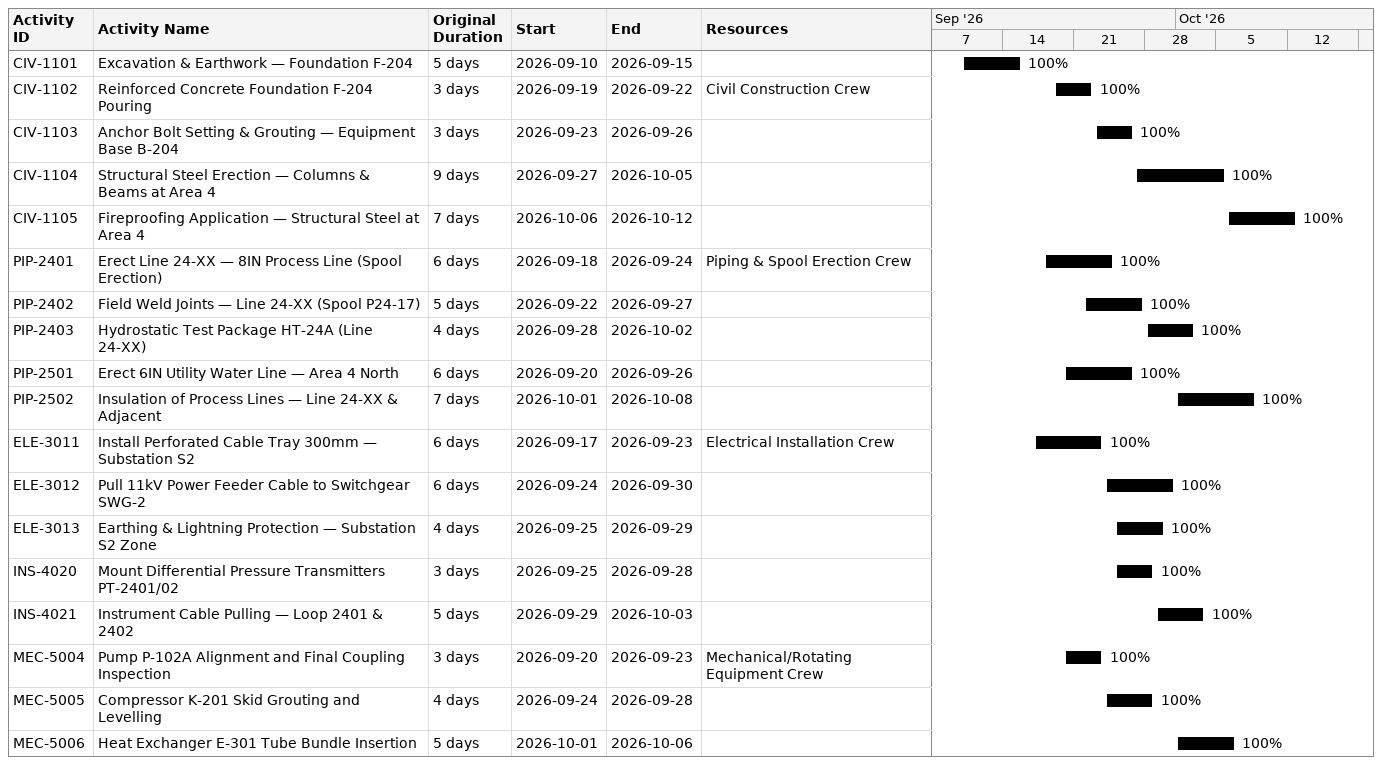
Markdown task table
| ID | Task | Original duration | Start | Finish | Resources | % complete |
|---|---|---|---|---|---|---|
| CIV-1101 | Excavation & Earthwork — Foundation F-204 | 5d | 2026-09-10 | 2026-09-15 |  | 100 |
| CIV-1102 | Reinforced Concrete Foundation F-204 Pouring | 3d | 2026-09-19 | 2026-09-22 | Civil Construction Crew | 100 |
| CIV-1103 | Anchor Bolt Setting & Grouting — Equipment Base B-204 | 3d | 2026-09-23 | 2026-09-26 |  | 100 |
| CIV-1104 | Structural Steel Erection — Columns & Beams at Area 4 | 9d | 2026-09-27 | 2026-10-05 |  | 100 |
| CIV-1105 | Fireproofing Application — Structural Steel at Area 4 | 7d | 2026-10-06 | 2026-10-12 |  | 100 |
| PIP-2401 | Erect Line 24-XX — 8IN Process Line (Spool Erection) | 6d | 2026-09-18 | 2026-09-24 | Piping & Spool Erection Crew | 100 |
| PIP-2402 | Field Weld Joints — Line 24-XX (Spool P24-17) | 5d | 2026-09-22 | 2026-09-27 |  | 100 |
| PIP-2403 | Hydrostatic Test Package HT-24A (Line 24-XX) | 4d | 2026-09-28 | 2026-10-02 |  | 100 |
| PIP-2501 | Erect 6IN Utility Water Line — Area 4 North | 6d | 2026-09-20 | 2026-09-26 |  | 100 |
| PIP-2502 | Insulation of Process Lines — Line 24-XX & Adjacent | 7d | 2026-10-01 | 2026-10-08 |  | 100 |
| ELE-3011 | Install Perforated Cable Tray 300mm — Substation S2 | 6d | 2026-09-17 | 2026-09-23 | Electrical Installation Crew | 100 |
| ELE-3012 | Pull 11kV Power Feeder Cable to Switchgear SWG-2 | 6d | 2026-09-24 | 2026-09-30 |  | 100 |
| ELE-3013 | Earthing & Lightning Protection — Substation S2 Zone | 4d | 2026-09-25 | 2026-09-29 |  | 100 |
| INS-4020 | Mount Differential Pressure Transmitters PT-2401/02 | 3d | 2026-09-25 | 2026-09-28 |  | 100 |
| INS-4021 | Instrument Cable Pulling — Loop 2401 & 2402 | 5d | 2026-09-29 | 2026-10-03 |  | 100 |
| MEC-5004 | Pump P-102A Alignment and Final Coupling Inspection | 3d | 2026-09-20 | 2026-09-23 | Mechanical/Rotating Equipment Crew | 100 |
| MEC-5005 | Compressor K-201 Skid Grouting and Levelling | 4d | 2026-09-24 | 2026-09-28 |  | 100 |
| MEC-5006 | Heat Exchanger E-301 Tube Bundle Insertion | 5d | 2026-10-01 | 2026-10-06 |  | 100 |
